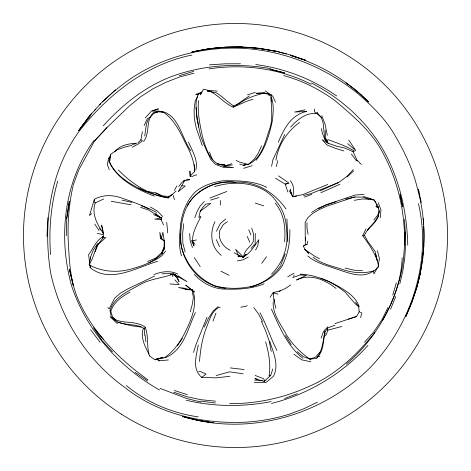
<?xml version="1.0" encoding="UTF-8"?>
<svg xmlns="http://www.w3.org/2000/svg" width="471" height="471" viewBox="0 0 471 471"><rect width="100%" height="100%" fill="white"/><g stroke="black" fill="none" stroke-linecap="round" stroke-linejoin="round"><path stroke-width="0.71" d="M194.653 164.503L194.576 171.615L190.166 175.913L190.272 176.684L189.913 171.079L190.166 175.913L192.486 176.437L194.558 175.259L196.737 174.924M307.021 222.659L306.951 228.123L308.087 234.293M308.034 252.686L304.725 249.33L303.477 245.997L305.343 244.52L305.12 222.43L307.957 217.52L312.65 213.463L319.103 209.601L327.127 206.08L354.227 197.061L362.623 197.061L368.787 199.174L374.304 200.075L375.811 203.06M284.59 241.682C285.791 228.27 284.243 213.781 275.264 203.107M289.824 229.613C290.236 242.218 287.828 254.817 282.111 266.097C274.77 276.972 263.059 283.507 250.654 286.986M66.24 235.7L66.776 218.403L69.537 201.252M90.485 259.138L90.556 257.072L93.37 249.901L97.733 243.56L92.457 258.432L89.219 264.855C101.065 271.531 116.043 272.892 129.178 269.53C141.276 266.403 153.734 262.241 162.619 253.004L164.02 247.681L164.267 241.011L162.872 232.297L161.453 238.214L164.267 241.011L164.585 249.359L164.279 248.388M325.284 332.873C322.753 340.498 324.136 349.347 318.449 355.994L317.878 356.135L316.724 358.166L309.977 359.291L310.277 359.196L310.342 359.815M46.97 236.354L47.83 217.508M196.23 107.435L196.796 118.062L200.752 136.402L204.102 144.95L210.731 159.386L215.506 164.35L223.348 167.329L233.575 167.694L223.648 166.263M198.532 100.523C197.378 112.492 199.898 124.426 202.324 136.09C205.374 146.351 208.217 157.879 217.808 164.067L224.526 164.768L224.214 166.092L231.826 163.702M156.59 212.362C145.804 206.828 134.453 202.442 123.002 198.509C113.676 194.853 103.314 194.299 94.365 199.321L94.212 201.812L95.224 202.919C91.321 213.981 97.238 224.461 103.367 233.316M405.56 245.008L404.73 258.031L402.829 270.949L399.82 283.783M423.158 253.869L423.288 252.427M131.762 145.368L124.627 147.099L117.167 149.813L110.526 154.429L109.973 160.476L109.007 161.182C114.518 173.787 126.652 181.983 138.48 188.129M422.658 259.156L422.787 257.725M423.111 254.146L423.894 245.55M422.675 259.032L422.811 257.578M423.141 253.94L423.27 252.485M199.498 361.528C200.363 350.247 202.118 338.985 206.139 328.352C209.271 320.663 211.279 311.384 219.233 307.18L220.192 307.616M380.221 217.802L380.986 210.101L378.337 202.813M402.157 257.843C401.398 280.157 393.403 301.399 382.428 320.61M138.115 142.642L140.906 139.793L142.377 131.603M183.778 223.607L182.666 233.263L182.83 243.071L185.162 252.073M195.789 170.06C198.385 160.022 192.227 150.832 188.412 142.006M66.641 218.638L69.066 201.47M378.684 213.051C378.372 222.801 367.769 226.94 364.477 235.223L363.948 235.853L362.729 235.665L365.996 228.882M378.89 211.65L379.096 210.249M144.744 135.931L146.434 123.961L148.877 117.821L149.866 117.473L153.729 113.511L157.891 111.792L163.484 112.239C174.282 119.693 180.057 131.845 185.568 143.319C190.361 152.08 194.511 161.441 194.576 171.615L194.588 170.514M378.189 265.815L379.402 258.632L377.436 250.637M401.663 270.778C409.328 228.9 401.41 184.055 379.767 147.346C368.263 128.536 351.089 114.188 334.386 100.182C319.061 89.107 301.999 80.517 283.719 75.572M90.556 257.072L89.219 264.855L89.496 264.461M419.944 274.428C423.088 258.673 424.618 242.53 423.67 226.469M108.477 158.597L110.467 156.466L108.477 158.597L107.37 164.52L109.243 169.725M73.17 185.556C68.101 207.411 67.059 229.954 68.901 252.273C69.843 268.676 71.845 285.232 78.586 300.38C93.181 332.944 119.169 359.45 147.994 379.867M198.291 344.99C196.319 355.634 191.862 369.117 201.694 377.342L216.101 377.866L229.889 376.3M275.941 160.158C278.137 145.062 287.239 131.303 299.568 122.484M271.567 166.34L272.927 159.675L284.672 134.523M157.585 261.34C136.643 267.351 110.261 284.031 90.185 267.669L90.685 265.35M200.222 211.267L210.708 203.443L205.727 204.12L202.612 207.593L200.222 211.267L198.844 217.52L200.905 216.419C196.89 225.415 189.654 235.877 194.011 245.939L191.456 240.516M369.623 198.727L374.304 200.075L378.26 206.84L379.214 211.962L378.225 216.442L374.987 221.335L367.197 230.254M293.716 276.453L294.022 275.07M110.526 154.429L109.007 161.182L110.073 162.424M102.978 236.371L102.519 238.326L103.449 237.413L103.108 231.385L101.642 225.162L102.925 232.427M360.609 317.719L361.875 312.391M276.283 166.646L277.755 160.64M57.733 181.194C50.797 204.973 48.66 229.96 50.603 254.623M190.879 150.867C181.241 137.65 178.421 111.568 158.162 111.162L157.891 111.792L153.469 112.54C145.392 120.293 150.284 132.981 143.596 141.5M401.639 270.713C393.897 306.703 374.486 340.192 346.379 364.083M419.767 275.141L416.376 288.664L411.625 302.747L405.637 316.73M416.505 288.705L420.114 274.375M303.477 245.997L307.039 244.331L307.893 241.028M316.724 358.166C322.447 350.73 322.953 341.151 324.737 332.285L327.963 327.834L334.84 325.267M190.249 311.896L192.227 304.69L193.381 297.507L192.038 289.8L185.78 289.324L178.609 287.481L185.662 288.399L189.53 289.83M234.152 252.697L238.361 255.17L243.542 257.195C243.978 250.437 250.154 247.122 253.221 241.77L253.681 234.352L251.702 228.094M214.935 221.664C209.518 233.292 210.749 247.098 221.258 255.353M392.755 295.087L396.358 282.771M94.365 199.321L89.478 215.494L91.715 213.646M193.528 352.449L196.066 344.336L206.981 317.36M272.815 368.934L270.76 375.346L265.108 380.592L265.026 380.309L264.284 381.469L254.911 378.69L257.084 379.037M321.151 338.16L323.436 331.608L327.81 326.768M327.416 328.199L327.828 330.159L326.215 334.769L324.019 336.223M192.038 289.8L192.562 289.936L192.757 291.025L194.488 291.961L185.674 285.09L192.757 291.025M378.637 207.952L376.076 206.704L376.924 204.373M73.305 184.844L78.704 170.072M192.562 289.936C197.773 303.083 192.215 317.413 186.481 329.441C181.311 340.527 174.447 351.078 164.091 357.954L155.695 359.326L163.19 357.236L154.994 359.856L149.401 355.84C146.505 346.509 148.801 336.418 145.209 327.186C135.212 319.656 121.012 324.966 111.333 317.224L110.043 310.542C113.552 297.778 126.987 291.796 137.667 285.979C148.212 279.091 160.899 278.414 172.474 274.369L176.825 276.724L179.08 281.617L176.378 276.771M212.992 321.157L215.971 313.133M194.764 217.755L197.231 211.208L200.246 205.827L204.39 201.453M195.406 312.544C187.688 328.681 183.79 350.077 165.439 357.666M280.899 264.814L285.208 253.969M95.136 251.732L98.174 244.225L103.449 237.413L105.781 237.596L98.174 244.225M390.553 309.247L395.752 296.536M161.812 217.655L161.011 219.586L163.578 224.95M162.636 250.943L164.02 247.681L161.559 252.78L155.913 257.961L147.594 261.493M405.714 316.736C424.4 277.395 429.546 231.391 417.624 189.295C413.285 170.567 405.237 152.916 395.499 136.407C386.002 119.304 371.707 105.533 357.006 92.881C324.366 66.829 283.359 50.338 241.541 48.26C196.219 46.535 150.367 60.382 115.695 90.138M113.258 318.196L115.943 320.274L112.481 316.683L110.791 311.396C113.617 302.188 121.995 296.418 130.084 292.079M261.54 145.845L258.208 153.352L254.269 159.21L248.311 164.391L243.666 165.274L239.739 164.149M144.12 125.58L147.494 118.298M278.29 142.136C284.042 128.736 291.102 114.724 306.739 111.439L294.622 112.045L305.114 109.82M143.302 328.552C140.252 337.106 144.944 346.615 148.983 354.145M204.22 327.145L208.412 318.343L212.939 311.337L218.079 306.556M387.98 307.492L381.698 320.121L373.762 331.949L364.448 342.329M216.436 231.226L220.281 223.625L225.733 218.95M255.57 250.101L257.761 245.815L258.856 239.668C254.199 246.086 250.142 253.81 242.653 257.301M144.591 335.193L144.397 328.764L145.209 327.186M379.214 211.962L377.23 215.789L373.809 220.057M334.863 323.636L356.635 316.488L359.202 311.702L358.696 306.692L355.517 302.211M174.435 190.355L176.837 185.91M181.883 185.78L185.215 185.98L178.173 191.774L185.032 180.046L183.49 180.946M79.051 169.442L94.536 140.876L106.888 127.635L129.372 106.004L140.758 96.673L152.828 88.836L165.763 82.396L179.433 77.009L193.97 73.235M377.724 267.151L373.915 273.992L373.609 270.925C361.775 279.515 347.098 272.291 334.899 268.441C325.573 265.126 315.47 262.671 307.798 256.071M197.637 96.643L195.235 100.9L194.117 109.243L194.317 118.692L196.224 127.918L202.294 145.663M324.213 332.449L324.978 331.225M93.988 140.458C63.85 181.841 58.01 237.113 71.557 285.673C86.158 329.994 119.086 367.186 159.469 389.953M270.042 297.389L272.532 293.563M187.081 206.051C196.289 189.348 216.224 179.616 235.07 182.253C255.741 180.746 274.44 192.409 285.991 208.918M177.302 345.826L182.354 338.378M377.936 267.363L378.584 266.415C376.753 254.858 369.382 244.997 362.729 235.665M261.746 263.371L266.574 256.742M80.382 128.277L83.367 124.256M84.221 123.108L89.767 115.642L102.136 102.036M78.669 130.555L89.767 115.642M178.721 186.534L181.877 182.412L184.838 180.405L189.683 179.669L186.363 179.94M78.792 130.597L90.208 115.736L78.775 130.567M256.071 160.293C265.244 148.989 269.512 134.4 272.438 120.341C273.18 112.481 274.316 104.209 270.955 96.761M165.68 250.99L161.806 255.765L156.419 259.368L148.606 263.042M374.739 332.667C356.788 354.981 335.164 375.334 308.493 386.667C283.76 397.96 256.813 403.8 229.613 403.671M271.59 274.034C283.195 262.747 288.729 246.074 286.562 230.072C286.333 219.998 283.448 209.96 276.871 202.159C263.642 182.359 235.741 179.91 214.723 186.593M280.999 265.432C273.58 275.718 263.265 284.007 250.619 286.568C238.915 289.053 226.786 288.953 215.188 285.909C197.655 278.779 184.114 262.217 180.84 243.495C180.181 228.07 181.777 211.544 191.844 199.098C202.577 186.71 219.763 180.428 235.936 182.424M251.025 248.4L253.045 246.092L253.422 244.997L255.105 245.061L255.311 233.428M149.866 117.473L150.802 116.425M145.233 117.98L151.68 110.868L158.456 108.866L152.386 111.127L158.162 111.162L163.484 112.239M320.716 351.354L315.27 357.342L309.624 358.973L303.224 356.612L297.183 351.672M90.238 115.112L91.727 113.476M94.695 110.214L95.684 109.125M99.646 104.774L100.635 103.685M114.865 151.638C120.058 145.044 129.119 143.561 137.067 143.19M240.599 256.165L237.902 256.089L243.542 257.195L246.274 254.216M94.606 140.917L106.888 127.635M353.279 169.554L347.039 176.319L338.714 182.442L311.101 193.587L303.524 195.518M368.016 345.367C342.576 373.686 308.428 394.28 271.484 403.429M103.261 125.792C124.103 102.884 149.442 83.079 179.392 73.87C208.741 64.627 240.128 63.261 270.348 68.583M378.584 266.415L374.522 270.607C364.807 273.763 354.151 273.039 344.466 270.118C333.833 266.321 322.129 264.484 313.097 257.237M290.666 127.058C297.366 119.699 306.562 111.751 317.26 113.864L321.275 117.42L323.141 123.043L324.713 138.739L328.205 143.255L336.524 146.151L344.955 148.112L353.073 151.691L357.306 160.817L358.896 161.753L359.508 162.895L361.369 164.355M201.405 93.511L200.369 94.53L203.537 89.196C215.73 91.18 222.459 102.654 233.298 107.229L246.439 101.365L252.845 99.228M118.345 169.978C131.856 183.761 149.148 195.359 168.736 197.567L176.019 191.067M347.015 177.031L353.697 170.885M115.477 89.926L102.207 102.013L115.513 89.979M247.169 305.455L246.28 306.162L240.846 307.21M227.44 221.611L223.319 224.608L219.774 230.507C217.708 238.962 222.724 246.686 230.189 250.325M249.318 95.913L235.93 105.245M290.701 284.926L285.226 288.588L279.097 291.39M239.144 103.702C246.504 98.045 255.394 95.23 264.302 93.093L271.084 94.718C270.801 105.975 273.445 117.456 269.83 128.424C265.173 141.5 262.323 158.026 248.311 164.391L239.486 162.124L236.124 160.511M201.694 377.342L206.062 374.098L200.028 371.336L198.815 371.855M311.578 212.421L317.884 208.465L326.05 204.803L355.004 195.071L363.995 194.399M202 91.963L198.244 94.218C193.687 104.656 197.373 116.284 198.632 127.064M287.722 276.848L293.928 273.192M353.073 151.691L354.475 151.144C346.244 146.087 336.953 142.901 328.01 139.651L326.58 141.653L327.486 142.324L325.567 138.945L326.326 140.976M244.908 164.62L243.666 165.274L245.491 164.632M248.323 257.031L243.012 259.809L237.378 260.922M131.933 147.282L138.032 144.167L142.46 140.811L141.842 140.27M103.078 236.524C96.214 240.44 93.099 248.529 88.625 254.705L90.185 267.669M161.524 253.551L162.619 253.004L161.559 252.78M244.467 255.306L246.309 254.381M147.441 191.491L155.819 192.922L162.377 195.842L168.418 196.489L172.51 194.488M338.784 182.377L320.127 190.837M318.531 208.659L326.515 204.82L335.917 201.794M317.436 402.175L303.542 408.869L289.359 414.174A185.068 185.038 13.4 0 1 244.637 422.21C202.589 424.065 158.503 414.186 125.062 387.627C87.058 360.568 60.582 318.502 50.685 273.103C42.814 224.59 49.702 171.344 79.364 130.991C107.612 95.118 146.081 64.209 191.756 55.095M154.576 276.059L127.871 288.9L120.393 293.197L114.571 298.273L109.201 308.888L107.782 307.687M95.224 202.919L103.714 198.98M155.536 112.386L158.121 111.197M339.921 184.238L320.922 192.692M239.038 103.573L233.345 106.205M268.67 95.778L271.084 94.718L264.101 93.011L256.142 93.311L264.431 92.94L266.215 93.982M270.018 375.499L269.059 375.917C270.943 364.389 268.747 352.903 265.62 341.799M327.769 184.485L302.983 194.529L292.703 196.743L290.948 193.086L290.46 189.472L290.819 190.832M226.816 191.473L210.066 197.979M284.637 398.501L297.372 393.632M304.337 197.119L311.72 194.417M201.753 92.269L195.589 94.459L198.662 94.818M156.054 112.428L157.891 111.792M292.644 277.602L300.392 274.917L306.391 275.382L296.5 280.021C310.383 273.145 324.837 279.733 336.064 288.423M348.269 319.155L356.635 316.488M243.701 168.324L252.132 165.662M153.94 274.558C161.506 271.473 170.255 270.266 177.797 274.081M247.469 94.848L255.335 92.398M264.066 283.783C251.838 288.882 238.55 289.518 225.474 289.117C213.304 289.153 202.406 283.006 194.182 274.369M160.434 238.526L161.453 238.214L159.828 232.386L160.434 238.526L164.267 241.011M210.496 200.128L218.921 197.537M179.274 75.713L193.769 71.327M341.811 326.503L327.828 330.159M216.136 375.587L229.56 371.825L243.142 373.803M196.537 239.927L192.392 240.905L195.006 244.384M296.636 196.007L292.703 196.743C294.234 191.361 294.134 185.233 290.354 180.77M287.981 183.549L285.238 184.161L275.494 178.256M345.614 199.068L354.969 196.99M132.186 144.479L135.619 143.802M280.38 290.801L273.086 292.638L274.222 301.834L275.924 308.375M208.688 48.866L191.774 52.104C218.88 45.764 247.346 45.134 274.569 51.156L258.396 48.378M192.292 51.869L208.941 48.719L225.668 47.088L242.547 46.97M271.143 401.598C243.171 407.044 214.052 406.873 186.304 400.25M354.245 200.305L362.158 199.009L368.787 199.174M223.937 166.086L232.415 164.909M209.059 68.896C243.607 63.55 279.798 68.454 311.131 84.227M305.343 244.52L307.039 244.331M215.306 48.107L208.941 48.719L209.236 48.696M208.459 48.907L225.25 47.3L241.929 47.065L256.966 48.266M156.79 359.302L159.286 360.821L168.359 359.95M321.275 117.42L317.23 112.763L315.794 112.881L314.746 112.016L314.416 109.019M162.053 273.857L167.982 273.404L173.952 273.975L178.356 276.948L186.94 281.611L178.091 275.823M209.401 64.863L225.003 63.821L240.493 63.768M174.929 276.065L176.825 276.724L175.029 274.346L170.508 274.522L172.474 274.369L172.498 276.53M254.293 382.399L265.885 382.552L273.445 376.311C279.38 364.831 273.257 352.343 269.671 341.169M248.888 47.477L258.968 48.272M254.623 380.132L262.312 380.468M362.446 270.69L354.345 270.23L345.078 268.07M376.076 206.704L378.26 206.84M169.925 283.936L179.139 284.596L174.929 279.874M141.07 327.045L131.121 325.72L117.503 322.152M246.068 47.247L247.852 47.383M207.228 90.326L217.219 91.121M212.833 92.269L214.24 92.404L213.18 92.192M215.53 401.168L200.958 399.702L186.899 396.712L173.681 392.19M300.204 274.122C313.568 274.799 326.279 279.58 337.842 286.109C346.479 291.031 355.758 296.795 359.238 306.662M230.237 367.904L244.09 369.541M200.787 401.133L215.347 402.993M360.639 312.508L359.202 311.702M211.667 422.522L198.25 420.409L182.854 416.629M111.274 201.282L131.02 204.808M198.132 420.344L213.622 422.793M258.756 48.26L275.052 50.968M255.794 64.545C284.743 68.389 312.815 79.21 336.712 96.013M221.07 164.161L224.526 164.768M207.293 90.956L212.191 91.821M168.606 198.091C158.103 196.401 148.024 192.521 138.386 188.088L147.011 191.991M225.897 288.37C199.486 286.403 178.521 259.792 180.711 233.728M185.78 289.324L189.071 289.912M198.326 416.906C172.039 413.138 146.905 402.552 126.399 385.59M207.216 91.021L211.296 91.851M310.766 361.74L301.817 359.862L294.016 354.322M97.332 233.345L102.849 234.611M122.095 200.128L131.992 202.418M186.551 417.536L190.737 418.56M192.233 418.931L194.917 419.584M200.829 402.028L186.74 398.513L160.134 388.398M198.02 420.297L182.501 416.411C248.146 436.9 322.14 415.74 370.271 367.48C411.101 325.014 432.013 261.693 418.46 203.637M270.083 69.172L284.531 72.893M286.521 53.965L274.876 50.939L290.53 54.93L305.561 60.229M270.154 69.219L284.531 72.964M363.565 196.478L371.325 198.856M343.854 150.938L335.587 148.383L327.015 144.944L322.14 139.693L328.205 143.255L324.619 138.709L322.588 133.882L321.34 128.624M278.073 294.198L273.086 292.638L273.368 294.022M174.258 390.483L187.334 394.657M305.473 60.264L290.26 55.307L305.461 60.347M255.276 203.089L263.789 205.874M357.306 160.817L356.188 160.44L351.348 154.076M140.588 207.322L149.019 210.225L161.471 217.961L161.476 218.927L161.011 219.586L154.829 219.086L161.471 217.961L153.564 214.611M224.214 166.092L217.608 163.555L217.808 164.067M255.117 375.434L263.919 378.849L264.284 381.469M154.423 196.136C137.273 189.566 118.562 180.299 109.931 163.207M266.739 187.311C253.433 180.652 238.238 180.752 223.707 180.717C213.546 181.977 203.554 185.268 195.494 191.75C186.963 200.128 182.495 211.65 180.74 223.301C179.692 234.158 178.244 245.267 181.488 255.9M320.939 278.385L329.035 281.629L337.448 286.445L345.272 292.22L354.681 303.236L358.696 306.692M141.165 205.674L149.189 209.042M305.326 60.6C329.07 69.72 350.477 84.126 368.652 101.842M318.449 355.994L319.909 356.671M220.958 271.225L229.077 275.3M319.444 258.738L314.422 256.047L304.725 249.33M311.561 83.084C343.465 99.481 371.395 125.41 387.374 157.779C400.691 184.838 407.144 215.076 407.751 245.144M144.397 328.764C134.806 321.881 119.905 327.628 112.157 317.448M155.819 192.922L162.212 196.431M150.432 207.052L157.408 211.067L162.713 216.507M140.906 139.793L141.371 140.075M173.04 273.692L174.217 274.416M175.995 275.5L178.356 276.948M215.212 92.198C222.259 95.896 227.34 102.225 234.169 106.263M278.538 175.866L288.994 183.095L285.238 184.161L287.81 191.95M135.206 372.443L147.523 380.968M265.173 90.856L272.768 96.202L275.464 102.101M155.33 214.258L157.561 215.953M309.624 358.973C300.451 352.514 292.509 344.466 286.521 334.958C281.075 324.566 272.591 314.54 273.186 302.158M347.115 83.479L348.263 84.368M353.851 88.748L354.963 89.625M356.082 90.503L357.201 91.38M346.002 82.755L357.754 91.986M302.959 358.325C287.228 346.038 279.421 326.75 271.402 309.047M347.686 143.631L355.799 150.59L348.787 140.146M156.92 358.708L159.286 360.821M360.344 94.2L361.387 95.16M365.525 98.975L366.568 99.934M357.766 91.927L368.61 101.989M159.928 217.496L155.807 213.681L156.755 214.758M113.44 318.278L114.459 319.25M110.026 316.642L117.397 323.748M243.542 257.195L235.647 249.277L238.361 255.17M99.428 228.588L100.853 230.125M102.566 341.086L112.457 351.855M110.043 310.542L110.791 311.396M103.432 339.361L93.464 327.704L102.072 340.551M324.619 138.709L327.486 142.324M90.62 329.753L100.158 342.358M253.781 307.522L258.291 313.662L262.624 321.575M375.846 252.474L367.527 241.022L364.477 235.223M290.948 193.086L291.714 194.24L291.178 192.197M94.783 224.131L99.034 230.531M194.287 257.572L200.199 266.627M285.414 335.593L291.249 344.69M289.123 190.537L292.126 195.3M175.029 274.346L175.707 275.559M259.992 312.715C266.568 324.872 270.625 338.178 276.936 350.471M307.781 252.05L308.688 253.957M216.36 239.668L219.498 246.551M261.381 321.275L265.538 330.571L269.194 340.992L271.249 351.407M173.216 195.483L174.453 199.686M247.263 236.454L249.73 242.147M248.759 229.736L250.937 235.029M321.752 115.789L325.055 123.985L327.333 135.324M209.448 151.898L212.209 159.251M192.451 247.51L190.196 240.911L189.654 233.492M271.031 99.728L271.696 101.73L271.066 97.597M168.418 196.489L168.736 197.567L168.606 196.878M377.33 260.863L375.517 253.357L376.912 259.651M326.409 140.953L325.732 138.144L325.155 129.99M73.235 285.255L69.349 269.159L73.188 285.349M421.304 202.701L418.401 189.348L418.996 192.121M419.296 193.51L419.596 194.9M149.307 355.405L149.401 355.84M400.067 194.235L402.64 206.822L400.162 194.276M233.169 106.287L233.298 107.229M145.086 335.058L145.922 341.875M166.74 222.477L167.711 232.886M404.495 219.392L405.29 232.085M423.211 218.591L423.547 224.32M286.933 218.986L287.828 241.811M274.11 299.132L274.222 301.834M220.287 200.493L220.428 204.979M317.23 112.763L317.26 113.864M305.496 237.773L305.544 240.581M405.195 232.097L405.001 244.979L405.243 232.109M121.341 414.168A212.027 212.027 0 0 0 447.309 245.026A212.027 212.027 0 0 0 137.85 47.3A212.027 212.027 0 0 0 121.341 414.168"/></g></svg>
